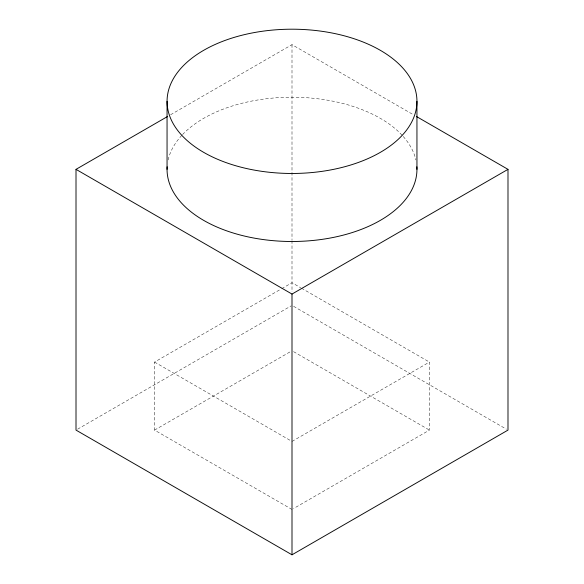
<?xml version="1.0" encoding="UTF-8"?>
<svg xmlns="http://www.w3.org/2000/svg" width="584" height="584" viewBox="0 0 584 584"><rect width="100%" height="100%" fill="white"/><g stroke="black" fill="none" stroke-linecap="round" stroke-linejoin="round"><path stroke-width="0.44" stroke-dasharray="2.92 2.19" d="M170.601 114.741L292 44.654L413.399 114.741M292 509.452L154.548 430.101L154.548 362.08L280.94 289.109M281.729 288.649L292 282.722L300.687 287.737M77.584 429.189L291.212 305.855M154.548 430.101L291.212 351.203M292 441.431L429.452 362.08L429.452 430.101L293.577 508.54M301.483 288.197L429.452 362.08M293.577 306.308L506.416 429.189M293.577 351.656L429.452 430.101M154.548 362.08L291.212 440.978M292 44.654L292 239.754M292 240.666L292 291.796M168.126 159.943A124.947 72.139 0 0 1 181.96 135.189M182.558 134.554A124.947 72.139 0 0 1 293.256 97.221A124.947 72.139 0 0 1 402.631 135.831M403.208 136.474A124.947 72.139 0 0 1 415.874 159.943"/><path stroke-width="0.88" d="M416.553 116.566L507.992 169.353L507.992 430.101L292 554.8L76.008 430.101L76.008 169.353L167.447 116.566M76.008 169.353L292 294.059L507.992 169.353M416.947 101.339A124.947 72.139 0 0 1 229.527 163.805A124.947 72.139 0 0 1 229.527 38.865A124.947 72.139 0 0 1 416.947 101.339L416.947 169.353M292 294.059L292 554.8M167.053 101.339L167.053 169.353M416.866 166.783A124.947 72.139 0 0 1 292 241.491A124.947 72.139 0 0 1 167.133 166.783"/></g></svg>
